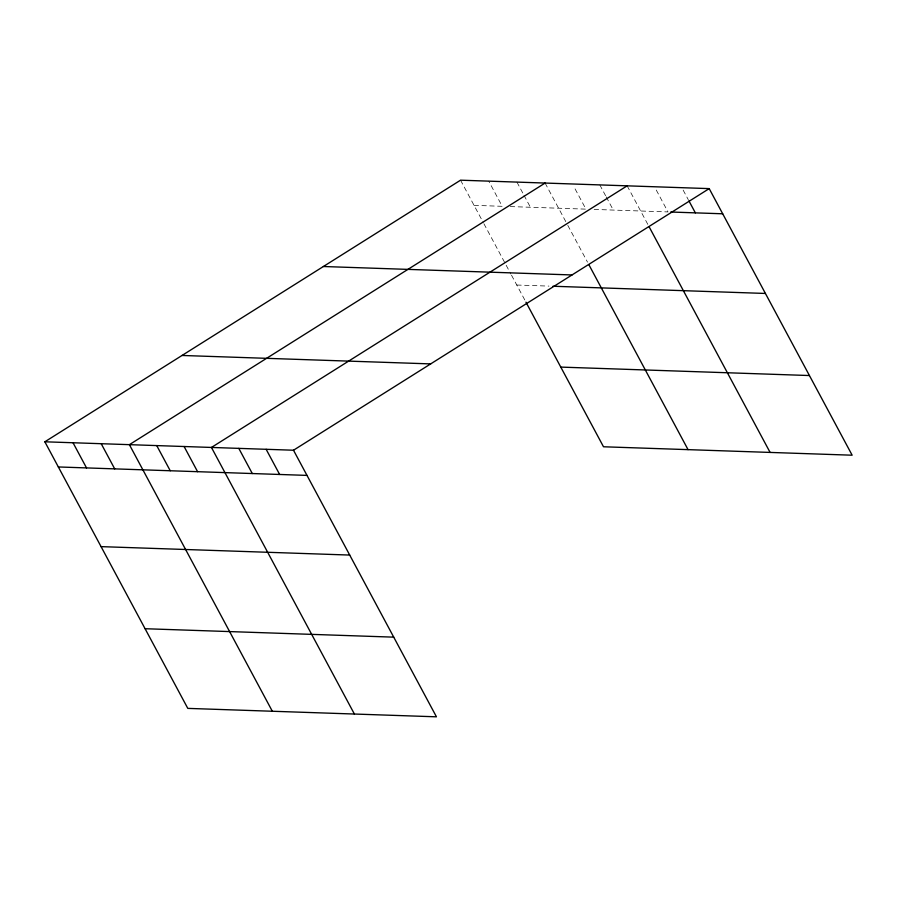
<?xml version="1.0" encoding="UTF-8"?>
<svg xmlns="http://www.w3.org/2000/svg" width="897" height="897" viewBox="0 0 897 897"><rect width="100%" height="100%" fill="white"/><g stroke="black" fill="none" stroke-linecap="round" stroke-linejoin="round"><path stroke-width="0.67" stroke-dasharray="4.49 3.36" d="M474.053 205.346L502.23 206.31L488.73 181.138M510.281 206.579L585.943 209.147L573.732 186.374M594.15 209.427L667.996 211.927L655.146 187.955M516.762 285.022L548.975 286.109M683.144 190.086L688.279 199.672M627.149 185.836L647.881 224.485M599.801 184.905L605.587 195.692M606.226 196.892L613.29 210.077M545.096 183.055L567.139 224.149M567.79 225.371L587.513 262.148M516.919 182.091L523.343 194.077M523.983 195.277L530.407 207.263M460.553 180.185L483.248 222.512M483.909 223.734L510.853 273.989M511.514 275.211L525.967 302.166"/><path stroke-width="1.35" d="M44.85 441.795L293.498 450.227L436.447 716.815L187.798 708.383L44.85 441.795L460.553 180.185L709.202 188.617L852.15 455.205L603.502 446.773L525.967 302.166M545.096 183.055L129.392 444.665L272.329 711.254M627.149 185.836L211.445 447.446L354.393 714.034M293.498 450.227L709.202 188.617M670.732 212.017L722.702 213.789M323.368 266.51L572.028 274.953M553 286.244L765.421 293.454M560.782 367.097L809.43 375.54M182.035 355.459L430.683 363.902M58.339 466.956L306.998 475.399M101.058 546.632L349.718 555.064M145.079 628.719L393.727 637.15M688.918 200.872L695.354 212.858M649.193 226.93L770.097 452.424M588.824 264.604L688.044 449.632M266.151 449.307L279.64 474.468M238.804 448.377L252.292 473.538M184.098 446.515L197.587 471.687M156.74 445.596L170.239 470.757M101.215 443.712L114.704 468.873M73.027 442.748L86.527 467.92"/></g></svg>
